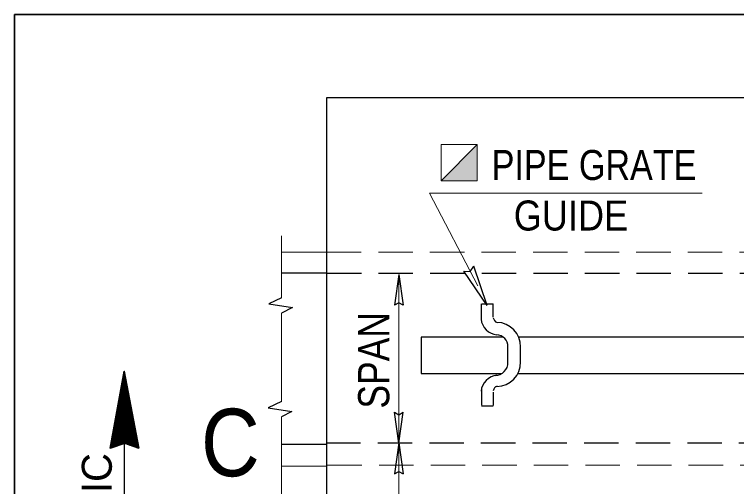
# Model space of a CAD drawing. Extents: x -48 to 160, y -10 to 186.
# Drawn here: x 85.09 to 97.06, y 52.92 to 60.74 of the extents above; entities that cross this region are included whole.
import ezdxf

# ---------------------------------------------------------------- set-up
doc = ezdxf.new("R2010")
doc.units = 0
doc.header["$LTSCALE"] = 0.19
for name, pattern in [('LONG_DASHED', [7.5, 6, -1.5]), ('MEDIUM_DASHED', [4.5, 3, -1.5]), ('SHORT_DASHED', [2.7, 1.5, -1.2])]:
    doc.linetypes.add(name, pattern=pattern)
doc.layers.add('1', color=7, linetype='Continuous', lineweight=13)

msp = doc.modelspace()

# ---------------------------------------------------------------- hatches: boundary and pattern name
at = {"layer": '1'}
msp.add_hatch(color=256, dxfattribs=at).paths.add_polyline_path([(92.1596, 57.9867), (92.7585, 58.5856), (92.7585, 57.9867)])

# ---------------------------------------------------------------- linework, layer by layer
at = {"layer": '1', "lineweight": 35}
for p, q in [((85.0885, 60.744), (85.0885, 30.4443)), ((118.325, 60.744), (85.0885, 60.744)), ((86.9058, 54.8177), (86.9096, 54.8177)), ((86.9062, 53.6329), (86.9062, 54.8201)), ((86.9077, 54.8272), (86.9079, 54.8272)), ((86.8835, 54.6967), (86.9327, 54.6967)), ((86.8853, 54.7059), (86.9309, 54.7059)), ((86.887, 54.7153), (86.9292, 54.7153)), ((86.8875, 53.6267), (86.8875, 54.7182)), ((86.8888, 54.7245), (86.9273, 54.7245)), ((86.8904, 54.7338), (86.9255, 54.7338)), ((86.8922, 54.7431), (86.9238, 54.7431)), ((86.8939, 54.7527), (86.922, 54.7527)), ((86.8954, 54.7619), (86.9202, 54.7619)), ((86.8969, 53.6298), (86.8969, 54.7692)), ((86.8972, 54.7712), (86.9185, 54.7712)), ((86.899, 54.7805), (86.9168, 54.7805)), ((86.9007, 54.7899), (86.9151, 54.7899)), ((86.9023, 54.7993), (86.913, 54.7993)), ((86.9041, 54.8086), (86.9115, 54.8086)), ((86.9156, 53.6357), (86.9156, 54.7867)), ((86.9248, 53.6327), (86.9248, 54.7376)), ((86.8614, 54.5753), (86.9557, 54.5753)), ((86.8631, 54.5847), (86.954, 54.5847)), ((86.8648, 54.594), (86.9521, 54.594)), ((86.8666, 54.6034), (86.9503, 54.6034)), ((86.8683, 54.6127), (86.9486, 54.6127)), ((86.8687, 53.6206), (86.8687, 54.6164)), ((86.8698, 54.622), (86.9467, 54.622)), ((86.8717, 54.6312), (86.9453, 54.6312)), ((86.8733, 54.6408), (86.9432, 54.6408)), ((86.875, 54.6501), (86.9416, 54.6501)), ((86.8768, 54.6593), (86.9398, 54.6593)), ((86.8782, 53.6237), (86.8782, 54.6675)), ((86.8785, 54.6686), (86.938, 54.6686)), ((86.8803, 54.678), (86.9363, 54.678)), ((86.882, 54.6872), (86.9343, 54.6872)), ((86.9342, 53.6293), (86.9342, 54.6884)), ((86.9434, 53.6262), (86.9434, 54.6392)), ((86.9528, 53.6229), (86.9528, 54.5901)), ((86.8392, 54.4542), (86.9787, 54.4542)), ((86.841, 53.6115), (86.841, 54.4637)), ((86.841, 54.4635), (86.9768, 54.4635)), ((86.8427, 54.4727), (86.9752, 54.4727)), ((86.8443, 54.4821), (86.9732, 54.4821)), ((86.8459, 54.4916), (86.9715, 54.4916)), ((86.8477, 54.5008), (86.97, 54.5008)), ((86.8494, 54.5102), (86.968, 54.5102)), ((86.8502, 53.6144), (86.8502, 54.5147)), ((86.8511, 54.5194), (86.9662, 54.5194)), ((86.8529, 54.5289), (86.9645, 54.5289)), ((86.8546, 54.5381), (86.9627, 54.5381)), ((86.8563, 54.5475), (86.9611, 54.5475)), ((86.858, 54.5568), (86.9591, 54.5568)), ((86.8595, 53.6173), (86.8595, 54.5655)), ((86.8597, 54.5661), (86.9575, 54.5661)), ((86.9621, 53.6197), (86.9621, 54.5411)), ((86.9714, 53.6164), (86.9714, 54.4918)), ((86.8171, 54.3329), (87.0017, 54.3329)), ((86.8187, 54.3424), (86.9999, 54.3424)), ((86.8203, 54.3516), (86.9981, 54.3516)), ((86.8222, 53.6052), (86.8222, 54.3618)), ((86.8222, 54.3609), (86.9963, 54.3609)), ((86.8238, 54.3702), (86.9947, 54.3702)), ((86.8255, 54.3797), (86.9928, 54.3797)), ((86.8272, 54.389), (86.9911, 54.389)), ((86.8289, 54.3983), (86.9892, 54.3983)), ((86.8308, 54.4076), (86.9875, 54.4076)), ((86.8316, 53.6082), (86.8316, 54.4128)), ((86.8323, 54.417), (86.9857, 54.417)), ((86.8339, 54.4262), (86.9839, 54.4262)), ((86.8358, 54.4356), (86.9822, 54.4356)), ((86.8374, 54.4448), (86.9804, 54.4448)), ((86.9807, 53.6132), (86.9807, 54.4427)), ((86.9902, 53.6098), (86.9902, 54.3936)), ((86.9994, 53.6067), (86.9994, 54.3444)), ((86.7964, 54.2211), (87.0228, 54.2211)), ((86.7983, 54.2304), (87.0212, 54.2304)), ((86.7998, 54.2397), (87.0192, 54.2397)), ((86.8016, 54.2491), (87.0175, 54.2491)), ((86.8034, 54.2582), (87.0158, 54.2582)), ((86.8037, 53.5991), (86.8037, 54.26)), ((86.8051, 54.2678), (87.0142, 54.2678)), ((86.8067, 54.2771), (87.0122, 54.2771)), ((86.8085, 54.2863), (87.0105, 54.2863)), ((86.8101, 54.2957), (87.0087, 54.2957)), ((86.8119, 54.3052), (87.0071, 54.3052)), ((86.8129, 53.6019), (86.8129, 54.3111)), ((86.8135, 54.3144), (87.0052, 54.3144)), ((86.8153, 54.3237), (87.0034, 54.3237)), ((87.0087, 53.6035), (87.0087, 54.2953)), ((87.0179, 53.6003), (87.0179, 54.2462)), ((86.7742, 54.0999), (87.0459, 54.0999)), ((86.7758, 53.5897), (86.7758, 54.1074)), ((86.776, 54.1092), (87.044, 54.1092)), ((86.7778, 54.1186), (87.0422, 54.1186)), ((86.7793, 54.1278), (87.0406, 54.1278)), ((86.7812, 54.1373), (87.0389, 54.1373)), ((86.7828, 54.1466), (87.0372, 54.1466)), ((86.7846, 54.156), (87.0352, 54.156)), ((86.785, 53.5929), (86.785, 54.1583)), ((86.7862, 54.1652), (87.0335, 54.1652)), ((86.788, 54.1745), (87.0317, 54.1745)), ((86.7897, 54.1837), (87.0299, 54.1837)), ((86.7915, 54.1932), (87.0282, 54.1932)), ((86.7929, 54.2025), (87.0264, 54.2025)), ((86.7942, 53.5959), (86.7942, 54.2094)), ((86.7947, 54.2118), (87.0247, 54.2118)), ((87.0274, 53.5972), (87.0274, 54.1972)), ((87.0367, 53.594), (87.0367, 54.1477)), ((87.0461, 53.5907), (87.0461, 54.0987)), ((86.7523, 53.9786), (87.0687, 53.9786)), ((86.7537, 53.988), (87.0672, 53.988)), ((86.7555, 53.9973), (87.0652, 53.9973)), ((86.7568, 53.5834), (86.7568, 54.0056)), ((86.7574, 54.0067), (87.0637, 54.0067)), ((86.7589, 54.016), (87.0619, 54.016)), ((86.7605, 54.0253), (87.06, 54.0253)), ((86.7624, 54.0346), (87.0583, 54.0346)), ((86.7641, 54.0441), (87.0564, 54.0441)), ((86.7659, 54.0533), (87.0547, 54.0533)), ((86.7665, 53.5867), (86.7665, 54.0565)), ((86.7676, 54.0627), (87.053, 54.0627)), ((86.7692, 54.0718), (87.0512, 54.0718)), ((86.7709, 54.0812), (87.0494, 54.0812)), ((86.7727, 54.0905), (87.0475, 54.0905)), ((87.0553, 53.5875), (87.0553, 54.0497)), ((87.0648, 53.5842), (87.0648, 54.0006)), ((86.7299, 53.8575), (87.0919, 53.8575)), ((86.7317, 53.8667), (87.0902, 53.8667)), ((86.7332, 53.8762), (87.0883, 53.8762)), ((86.735, 53.8854), (87.0867, 53.8854)), ((86.7368, 53.8949), (87.0847, 53.8949)), ((86.7383, 53.5775), (86.7383, 53.9037)), ((86.7385, 53.9042), (87.0832, 53.9042)), ((86.7403, 53.9134), (87.0812, 53.9134)), ((86.7419, 53.9227), (87.0794, 53.9227)), ((86.7436, 53.9322), (87.0777, 53.9322)), ((86.7452, 53.9415), (87.0761, 53.9415)), ((86.7469, 53.9507), (87.0742, 53.9507)), ((86.7477, 53.5805), (86.7477, 53.9547)), ((86.7487, 53.96), (87.0722, 53.96)), ((86.7503, 53.9694), (87.0707, 53.9694)), ((87.074, 53.581), (87.074, 53.9514)), ((87.0833, 53.5778), (87.0833, 53.9022)), ((86.7079, 53.7362), (87.1149, 53.7362)), ((86.7093, 53.7457), (87.1131, 53.7457)), ((86.7103, 53.5682), (86.7103, 53.751)), ((86.7112, 53.7549), (87.1112, 53.7549)), ((86.7128, 53.7643), (87.1096, 53.7643)), ((86.7146, 53.7736), (87.1079, 53.7736)), ((86.7163, 53.783), (87.106, 53.783)), ((86.718, 53.7922), (87.1042, 53.7922)), ((86.7196, 53.5712), (86.7196, 53.8019)), ((86.7196, 53.8016), (87.1025, 53.8016)), ((86.7214, 53.8108), (87.1007, 53.8108)), ((86.723, 53.8203), (87.099, 53.8203)), ((86.7248, 53.8295), (87.097, 53.8295)), ((86.7265, 53.8388), (87.0954, 53.8388)), ((86.7282, 53.8482), (87.0935, 53.8482)), ((86.7291, 53.5743), (86.7291, 53.8528)), ((87.0926, 53.5746), (87.0926, 53.8532)), ((87.102, 53.5712), (87.102, 53.804)), ((87.1112, 53.5682), (87.1112, 53.7548)), ((86.6855, 53.6151), (86.8522, 53.6151)), ((86.6873, 53.6243), (86.8806, 53.6243)), ((86.689, 53.6338), (86.9087, 53.6338)), ((86.6907, 53.6431), (87.1327, 53.6431)), ((86.6917, 53.562), (86.6917, 53.6491)), ((86.6923, 53.6525), (87.1307, 53.6525)), ((86.6942, 53.6617), (87.1292, 53.6617)), ((86.6958, 53.6711), (87.1273, 53.6711)), ((86.6975, 53.6803), (87.1254, 53.6803)), ((86.6992, 53.6897), (87.1237, 53.6897)), ((86.7009, 53.6989), (87.122, 53.6989)), ((86.701, 53.5651), (86.701, 53.7)), ((86.7025, 53.7084), (87.1202, 53.7084)), ((86.7043, 53.7177), (87.1183, 53.7177)), ((86.706, 53.727), (87.1167, 53.727)), ((86.9217, 53.6338), (87.1343, 53.6338)), ((86.9486, 53.6243), (87.136, 53.6243)), ((86.9755, 53.6151), (87.1379, 53.6151)), ((87.1207, 53.5648), (87.1207, 53.7055)), ((87.1298, 53.5616), (87.1298, 53.6567)), ((86.6753, 53.5592), (86.6833, 53.5592)), ((86.6768, 53.5685), (86.7115, 53.5685)), ((86.6787, 53.5778), (86.7394, 53.5778)), ((86.6805, 53.587), (86.7677, 53.587)), ((86.6822, 53.5966), (86.7959, 53.5966)), ((86.6824, 53.5587), (86.6824, 53.5983)), ((86.6838, 53.6058), (86.8241, 53.6058)), ((87.0026, 53.6058), (87.1397, 53.6058)), ((87.0296, 53.5966), (87.1414, 53.5966)), ((87.0564, 53.587), (87.143, 53.587)), ((87.0834, 53.5778), (87.1451, 53.5778)), ((87.1104, 53.5685), (87.1467, 53.5685)), ((87.1373, 53.5592), (87.1484, 53.5592)), ((87.1393, 53.5585), (87.1393, 53.6073)), ((87.1486, 53.5552), (87.1486, 53.5583))]:
    msp.add_line(p, q, dxfattribs=at)
at = {"layer": '1', "lineweight": 25}
for p, q in [((90.2647, 45.6452), (90.2647, 59.3672)), ((90.2647, 59.3672), (115.6776, 59.3672)), ((92.9252, 55.9182), (92.534, 56.4894)), ((92.9252, 55.9182), (92.7028, 56.574)), ((89.5168, 56.4613), (90.2647, 56.4613)), ((91.4592, 56.4351), (91.3891, 55.9242)), ((91.4592, 56.4351), (91.5294, 55.9242)), ((112.3449, 55.3936), (93.4463, 55.3936)), ((93.2672, 54.9732), (93.2672, 55.2347)), ((93.4754, 54.9846), (93.4754, 55.2462)), ((93.4304, 54.7893), (112.1728, 54.7893)), ((86.9087, 54.6302), (86.9087, 45.5462)), ((91.4597, 53.6376), (91.3896, 54.1485)), ((91.4597, 53.6376), (91.5299, 54.1485)), ((89.5168, 53.6209), (90.2647, 53.6209)), ((91.4597, 53.6406), (91.3896, 53.1297)), ((91.4597, 53.6406), (91.5299, 53.1297))]:
    msp.add_line(p, q, dxfattribs=at)
at = {"layer": '1'}
for p, q in [((89.5168, 56.0457), (89.5168, 57.0725)), ((89.5168, 56.8038), (90.2647, 56.8038)), ((91.4595, 56.4352), (91.4595, 53.6375)), ((89.5168, 54.3287), (89.5168, 55.7918)), ((89.5168, 52.5006), (89.5168, 54.0754)), ((91.4595, 53.6177), (91.4595, 51.538)), ((89.5168, 53.2554), (90.2647, 53.2554))]:
    msp.add_line(p, q, dxfattribs=at)
at = {"layer": '1', "linetype": 'MEDIUM_DASHED'}
for p, q in [((90.2647, 56.8038), (105.1542, 56.8038)), ((90.2769, 53.2727), (105.1068, 53.2727))]:
    msp.add_line(p, q, dxfattribs=at)
at = {"layer": '1', "linetype": 'MEDIUM_DASHED', "lineweight": 25}
for p, q in [((90.2682, 56.4544), (105.3127, 56.4544)), ((90.2552, 53.6416), (105.1822, 53.6416))]:
    msp.add_line(p, q, dxfattribs=at)
at = {"layer": '1', "linetype": 'SHORT_DASHED', "lineweight": 25}
for p, q in [((92.8267, 55.6863), (92.8267, 55.9492)), ((92.8332, 55.9492), (93.0197, 55.9492)), ((93.0197, 55.7236), (93.0197, 55.9492)), ((92.8267, 54.529), (92.8267, 54.2661)), ((93.0197, 54.4849), (93.0197, 54.2593)), ((92.8264, 54.2576), (93.0197, 54.2576))]:
    msp.add_line(p, q, dxfattribs=at)
at = {"layer": '1', "linetype": 'LONG_DASHED'}
msp.add_lwpolyline([(92.1596, 57.9867), (92.7585, 58.5856), (92.7585, 57.9867)], close=True, dxfattribs=at)
at = {"layer": '1'}
msp.add_lwpolyline([(92.1596, 57.9867), (92.7585, 57.9867), (92.7585, 58.5856), (92.1596, 58.5856)], close=True, dxfattribs=at)
msp.add_lwpolyline([(92.7682, 56.2439), (91.9696, 57.7805), (96.4854, 57.7805)], dxfattribs=at)
at = {"layer": '1', "lineweight": 25}
for points in [[(92.534, 56.4894), (92.6428, 56.4845), (92.7028, 56.574)], [(89.5168, 56.0457), (89.3028, 55.9445), (89.6958, 55.8866), (89.5168, 55.7918)], [(91.5294, 55.9242), (91.4585, 55.9637), (91.3891, 55.9242)], [(93.1896, 55.3936), (91.8312, 55.3936), (91.8312, 54.7893), (93.1623, 54.7893)], [(89.5168, 54.3287), (89.2915, 54.2222), (89.6846, 54.1644), (89.5168, 54.0754)], [(91.3896, 54.1485), (91.4605, 54.109), (91.5299, 54.1485)], [(91.3896, 53.1297), (91.4605, 53.1692), (91.5299, 53.1297)]]:
    msp.add_lwpolyline(points, dxfattribs=at)
at = {"layer": '1', "lineweight": 35}
msp.add_lwpolyline([(87.1492, 53.555), (86.9078, 54.8281), (86.6748, 53.5563), (86.9153, 53.6357)], close=True, dxfattribs=at)
at = {"layer": '1', "lineweight": 25}
for centre, radius, start, end in [((93.1141, 55.7254), 0.2951, 186.05669, 264.22165), ((93.1141, 55.7254), 0.09, 186.05669, 252.45085), ((93.0763, 55.2391), 0.401, 358.9946, 88.96219), ((93.0763, 55.2391), 0.1916, 358.9946, 88.96219), ((93.051, 54.9746), 0.2161, 271.03781, 1.0054), ((93.0763, 54.9774), 0.401, 271.03781, 1.0054), ((93.1141, 54.4685), 0.2951, 95.77835, 173.94331), ((93.1141, 54.4966), 0.09, 107.54915, 173.94331)]:
    msp.add_arc(centre, radius, start, end, dxfattribs=at)

# ---------------------------------------------------------------- texts
at = {"layer": '1'}
for s, height, width, p in [('PIPE GRATE', 0.4973, 0.85, (92.9977, 57.9998)), ('GUIDE', 0.4973, 0.9, (93.3635, 57.1623)), ('C', 1.119, 0.9, (88.1806, 53.0888))]:
    msp.add_text(s, height=height, dxfattribs=dict(at, width=width)).set_placement(p)
at = {"layer": '1', "width": 0.85}
msp.add_text('SPAN', height=0.5167, rotation=90, dxfattribs=at).set_placement((91.3005, 54.2106))
at = {"layer": '1'}
msp.add_text('DIRECTION OF TRAFFIC', height=0.4973, rotation=90, dxfattribs=at).set_placement((86.7018, 45.7154))

doc.saveas('drawing.dxf')
